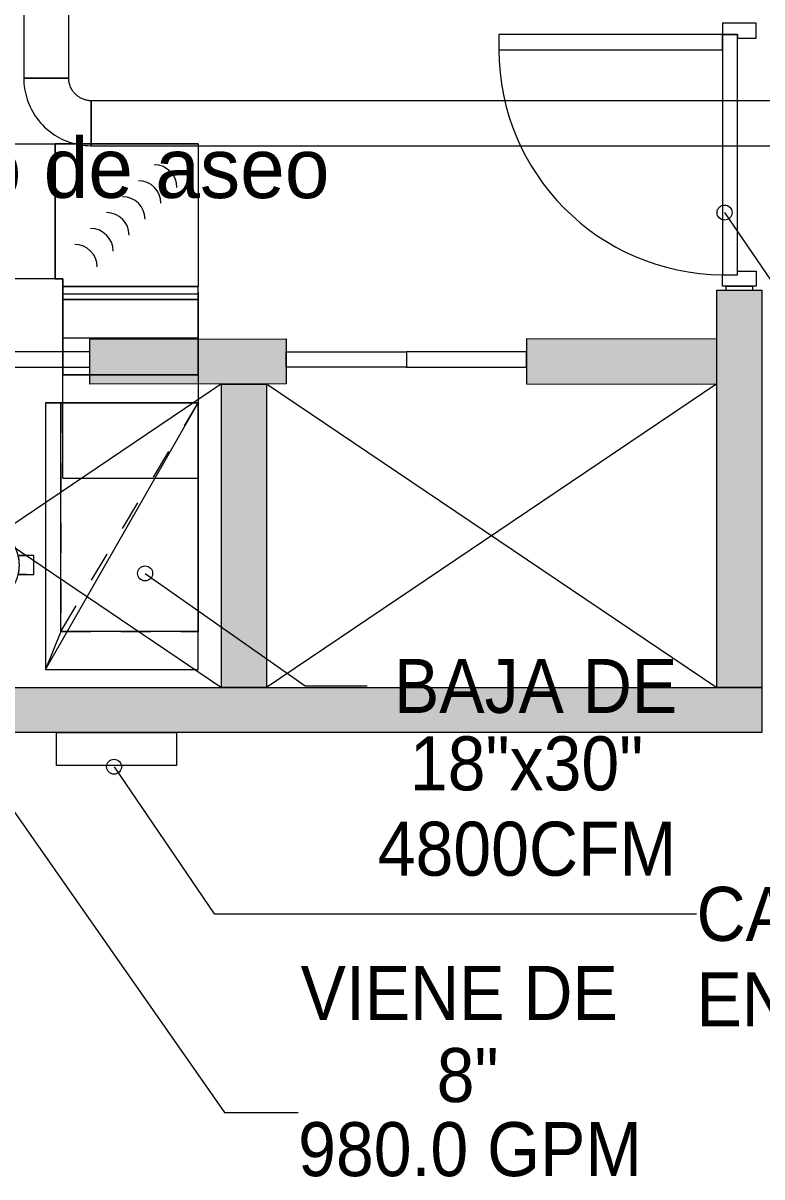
# Model space of a CAD drawing. Header units: metres. Extents: x 31.9 to 125.9, y -29 to 44.
# Drawn here: x 109.189 to 111.649, y -15.818 to -11.972 of the extents above; entities that cross this region are included whole.
import ezdxf

# ---------------------------------------------------------------- set-up
doc = ezdxf.new("R2010")
doc.units = ezdxf.units.M
doc.linetypes.add('Hidden 1_5', pattern=[0.0022, 0.0015, -0.0007])
doc.layers.add('A-DETL', color=7, linetype='Continuous', lineweight=9, true_color=0x00a600)
for name, color, linetype, lineweight in [('A-GENM', 7, 'Continuous', 18), ('ARQ', 8, 'Continuous', 0), ('G-ANNO-TEXT', 7, 'Continuous', 9), ('M-HVAC-DUCT', 7, 'Continuous', 18), ('M-HVAC-DUCT-ANNO', 7, 'Hidden 1_5', 18), ('M-HVAC-DUCT-IDEN', 7, 'Continuous', 9), ('P-PIPE', 7, 'Continuous', 18), ('P-PIPE-IDEN', 7, 'Continuous', 9)]:
    doc.layers.add(name, color=color, linetype=linetype, lineweight=lineweight)
doc.styles.add('SansSerif', font='SANSS__.TTF', dxfattribs={"width": 0.9, "height": 0.18})

# ---------------------------------------------------------------- blocks, each defined once
blk = doc.blocks.new('P6-7-8')
at = {"layer": 'ARQ', "ltscale": 0.03}
h = blk.add_hatch(color=256, dxfattribs=at)
h.dxf.hatch_style = 1
h.paths.add_polyline_path([(143.989, -2853.8549), (140.3375, -2853.855), (140.3375, -2854.005), (143.989, -2854.0049)])
h.paths.add_polyline_path([(138.6866, -2855.3571), (138.6866, -2855.2071), (139.2504, -2855.2067), (139.2504, -2855.3568)])
h.paths.add_polyline_path([(140.0504, -2855.3573), (140.0504, -2855.2073), (140.7044, -2855.207), (140.7044, -2855.357)])
h.paths.add_polyline_path([(142.1381, -2855.3576), (142.1381, -2855.2075), (141.5044, -2855.207), (141.5044, -2855.357)])
h.paths.add_polyline_path([(142.2882, -2856.369), (142.1381, -2856.369), (142.1381, -2855.044), (142.2881, -2855.044)])
h.paths.add_polyline_path([(135.0455, -2856.369), (142.2882, -2856.369), (142.2882, -2856.519), (135.0455, -2856.519)])
h.paths.add_polyline_path([(140.639, -2856.3689), (140.4889, -2856.3689), (140.4889, -2855.3571), (140.6389, -2855.3571)])
h.paths.add_polyline_path([(138.9898, -2856.3688), (138.8398, -2856.3688), (138.8397, -2855.357), (138.9897, -2855.357)])
h.paths.add_polyline_path([(135.0457, -2856.369), (135.0455, -2855.3568), (135.1956, -2855.3568), (135.1957, -2856.369)])
h.paths.add_polyline_path([(135.0455, -2855.3571), (135.0455, -2855.207), (137.3866, -2855.2067), (137.3866, -2855.3568)])
at = {"layer": 'ARQ'}
for p, q in [((138.9899, -2855.3564), (140.4894, -2856.3687)), ((140.4889, -2855.3565), (138.9899, -2856.3688)), ((140.639, -2855.3565), (142.1385, -2856.3688)), ((142.138, -2855.3566), (140.639, -2856.3689))]:
    blk.add_line(p, q, dxfattribs=at)
for points in [[(142.2074, -2854.205), (142.2692, -2854.205), (142.2692, -2854.1543), (142.1567, -2854.1543), (142.1567, -2854.1923), (142.2074, -2854.1923), (142.2074, -2854.205)], [(142.2074, -2854.9806), (142.2692, -2854.9806), (142.2692, -2855.0313), (142.1567, -2855.0313), (142.1567, -2854.9933), (142.2074, -2854.9933), (142.2074, -2854.9806)], [(142.1694, -2855.044), (142.1694, -2855.0313), (142.2565, -2855.0313), (142.2565, -2855.044)]]:
    blk.add_lwpolyline(points, dxfattribs=at)
for points in [[(142.1567, -2854.243), (142.1567, -2854.1923), (141.4126, -2854.1923), (141.4126, -2854.243)], [(142.2074, -2854.1923), (142.1567, -2854.1923), (142.1567, -2854.9933), (142.2074, -2854.9933)], [(142.2882, -2856.369), (142.1381, -2856.369), (142.1381, -2855.044), (142.2881, -2855.044)], [(135.0455, -2856.369), (142.2882, -2856.369), (142.2882, -2856.519), (135.0455, -2856.519)]]:
    blk.add_lwpolyline(points, close=True, dxfattribs=at)
for points, elevation in [([(140.0504, -2855.3573), (140.0504, -2855.2073), (140.7044, -2855.207), (140.7044, -2855.357)], -2415.091), ([(142.1381, -2855.3576), (142.1381, -2855.2075), (141.5044, -2855.207), (141.5044, -2855.357)], -2415.091), ([(139.6504, -2855.2504), (139.6504, -2855.3011), (140.0504, -2855.3011), (140.0504, -2855.2504)], -2415.091), ([(141.1044, -2855.2504), (141.1044, -2855.3011), (140.7044, -2855.3011), (140.7044, -2855.2504)], -2415.091), ([(141.1044, -2855.2504), (141.1044, -2855.3011), (141.5044, -2855.3011), (141.5044, -2855.2504)], -2415.091), ([(140.639, -2856.3689), (140.4889, -2856.3689), (140.4889, -2855.3571), (140.6389, -2855.3571)], 1207.5455)]:
    blk.add_lwpolyline(points, close=True, dxfattribs=dict(at, elevation=elevation))
blk.add_arc((142.1634, -2854.2424), 0.7509, 180.044, 269.4867, dxfattribs=at)
blk.add_text('Cuarto de aseo', height=0.2, rotation=359.9331, dxfattribs=at).set_placement((139.0196, -2854.7356))
blk = doc.blocks.new('M_Round Elbow - 1 D PVC-V189-NIVEL 08')
at = {"layer": 'M-HVAC-DUCT', "color": 3, "true_color": 0x00ff00}
for p, q in [((0, 0.15), (-0.075, 0.15)), ((0, 0.15), (-0.075, 0.15)), ((0.075, 0.15), (0, 0.15)), ((0.075, 0.15), (0, 0.15)), ((-0.15, 0.075), (-0.15, 0)), ((-0.15, 0.075), (-0.15, 0)), ((-0.15, 0), (-0.15, -0.075)), ((-0.15, 0), (-0.15, -0.075))]:
    blk.add_line(p, q, dxfattribs=at)
at = {"layer": 'M-HVAC-DUCT', "color": 3, "true_color": 0x00ff00, "flags": 128}
for points in [[(-0.075, 0.15), (-0.0751, 0.147), (-0.0752, 0.144), (-0.0755, 0.141), (-0.076, 0.1381), (-0.0765, 0.1351), (-0.0771, 0.1322), (-0.0779, 0.1293), (-0.0788, 0.1264), (-0.0798, 0.1236), (-0.0809, 0.1208), (-0.0821, 0.1181), (-0.0835, 0.1154), (-0.0849, 0.1127), (-0.0865, 0.1102), (-0.0881, 0.1077), (-0.0898, 0.1052), (-0.0917, 0.1028), (-0.0936, 0.1005), (-0.0956, 0.0983), (-0.0977, 0.0962), (-0.0999, 0.0942), (-0.1022, 0.0922), (-0.1046, 0.0903), (-0.107, 0.0886), (-0.1095, 0.0869), (-0.112, 0.0853), (-0.1147, 0.0839), (-0.1173, 0.0825), (-0.12, 0.0812), (-0.1228, 0.0801), (-0.1256, 0.0791), (-0.1285, 0.0781), (-0.1314, 0.0773), (-0.1343, 0.0767), (-0.1373, 0.0761), (-0.1402, 0.0756), (-0.1432, 0.0753), (-0.1462, 0.0751), (-0.1492, 0.075), (-0.15, 0.075)], [(-0.15, -0.075), (-0.141, -0.0748), (-0.132, -0.0743), (-0.1231, -0.0734), (-0.1142, -0.0721), (-0.1053, -0.0705), (-0.0965, -0.0686), (-0.0878, -0.0662), (-0.0792, -0.0636), (-0.0707, -0.0606), (-0.0624, -0.0572), (-0.0542, -0.0536), (-0.0461, -0.0496), (-0.0382, -0.0453), (-0.0305, -0.0406), (-0.023, -0.0357), (-0.0156, -0.0305), (-0.0085, -0.025), (-0.0016, -0.0192), (0.005, -0.0131), (0.0114, -0.0068), (0.0175, -0.0002), (0.0234, 0.0066), (0.029, 0.0137), (0.0343, 0.021), (0.0393, 0.0284), (0.044, 0.0361), (0.0484, 0.044), (0.0525, 0.052), (0.0563, 0.0601), (0.0597, 0.0685), (0.0628, 0.0769), (0.0656, 0.0855), (0.068, 0.0942), (0.07, 0.1029), (0.0717, 0.1118), (0.0731, 0.1207), (0.0741, 0.1296), (0.0747, 0.1386), (0.075, 0.1476), (0.075, 0.15)]]:
    blk.add_lwpolyline(points, dxfattribs=at)
blk = doc.blocks.new('Victaulic-IPS-Rigid Coupling Style 07-W07-107 - AC-V190-NIVEL 08')
at = {"layer": 'P-PIPE', "color": 11, "true_color": 0xff8080}
for p, q in [((65.8642, -13.7471), (65.8642, -13.8106)), ((65.8886, -13.7471), (65.8642, -13.7471)), ((65.8886, -13.7471), (65.8642, -13.7471)), ((65.8886, -13.7471), (65.9166, -13.7471)), ((65.9166, -13.7471), (65.8886, -13.7471)), ((66.2051, -13.7471), (66.1772, -13.7471)), ((66.1772, -13.7471), (66.2051, -13.7471)), ((66.2295, -13.7471), (66.2051, -13.7471)), ((66.2295, -13.7471), (66.2051, -13.7471)), ((66.2295, -13.8106), (66.2295, -13.7471)), ((65.8642, -13.8106), (65.8886, -13.8106)), ((65.8642, -13.8106), (65.8886, -13.8106)), ((65.8886, -13.8106), (65.9166, -13.8106)), ((65.9166, -13.8106), (65.8886, -13.8106)), ((66.2051, -13.8106), (66.1772, -13.8106)), ((66.1772, -13.8106), (66.2051, -13.8106)), ((66.2051, -13.8106), (66.2295, -13.8106)), ((66.2051, -13.8106), (66.2295, -13.8106))]:
    blk.add_line(p, q, dxfattribs=at)
for radius, start, end in [(0.1341, 360, 180), (0.1341, 360, 180), (0.1095, 360, 180), (0.1095, 360, 180), (0.1341, 166.3056, 180), (0.1341, 166.3056, 180), (0.1341, 360, 13.6944), (0.1341, 360, 13.6944), (0.1341, 180, 360), (0.1341, 180, 360), (0.1341, 180, 193.6944), (0.1341, 180, 193.6944), (0.1095, 180, 360), (0.1095, 180, 360), (0.1341, 346.3056, 360), (0.1341, 346.3056, 360)]:
    blk.add_arc((66.0469, -13.7788), radius, start, end, dxfattribs=at)
blk = doc.blocks.new('Rectangular Elbow - Mitered - Single Thickness Vanes - LAMINA-2840867-NIVEL 08')
at = {"layer": 'A-GENM', "color": 4, "true_color": 0x00ffff}
for p, q in [((66.326, -12.8694), (66.326, -12.9113)), ((66.776, -12.8694), (66.776, -12.9113)), ((66.326, -12.8921), (66.326, -12.934)), ((66.326, -12.9148), (66.326, -12.9567)), ((66.776, -12.8921), (66.776, -12.934)), ((66.776, -12.9148), (66.776, -12.9567)), ((66.326, -12.9375), (66.326, -12.9794)), ((66.776, -12.9375), (66.776, -12.9794)), ((66.326, -12.9602), (66.326, -13.0021)), ((66.326, -12.9828), (66.326, -13.0247)), ((66.776, -12.9602), (66.776, -13.0021)), ((66.776, -12.9828), (66.776, -13.0247))]:
    blk.add_line(p, q, dxfattribs=at)
at = {"layer": 'M-HVAC-DUCT', "color": 4, "true_color": 0x00ffff}
for p, q in [((66.326, -12.8498), (66.776, -12.8498)), ((66.776, -12.8498), (66.326, -12.8498)), ((66.326, -12.8498), (66.326, -12.8752)), ((66.326, -13.0225), (66.326, -12.8498)), ((66.326, -12.8752), (66.776, -12.8752)), ((66.326, -12.8931), (66.326, -12.8752)), ((66.776, -12.8752), (66.776, -12.8498)), ((66.776, -13.0225), (66.776, -12.8498)), ((66.776, -12.8752), (66.776, -12.8931)), ((66.326, -13.1446), (66.326, -12.8931)), ((66.776, -12.8931), (66.326, -12.8931)), ((66.776, -12.8931), (66.776, -13.1446)), ((66.776, -13.0225), (66.326, -13.0225)), ((66.326, -13.0225), (66.326, -13.1446)), ((66.776, -13.1446), (66.776, -13.0225)), ((66.326, -13.1446), (66.776, -13.1446))]:
    blk.add_line(p, q, dxfattribs=at)
blk = doc.blocks.new('Rectangular Elbow - Mitered - Single Thickness Vanes - LAMINA-2840884-NIVEL 08')
at = {"layer": 'A-GENM', "color": 4, "true_color": 0x00ffff}
for centre in [(-0.1856, 0.1856), (-0.1856, 0.1856), (-0.1326, 0.1326), (-0.1326, 0.1326), (-0.0795, 0.0795), (-0.0795, 0.0795), (-0.0265, 0.0265), (-0.0265, 0.0265), (0.0265, -0.0265), (0.0265, -0.0265), (0.0795, -0.0795), (0.0795, -0.0795)]:
    blk.add_arc(centre, 0.075, 270, 360, dxfattribs=at)
at = {"layer": 'M-HVAC-DUCT', "color": 4, "true_color": 0x00ffff}
for p, q in [((-0.225, 0.225), (-0.225, 0.2504)), ((0.225, 0.2504), (-0.225, 0.2504)), ((-0.225, 0.2504), (0.225, 0.2504)), ((-0.225, 0.2504), (-0.225, 0.225)), ((0.225, -0.225), (0.225, 0.2504)), ((0.225, 0.2504), (0.225, -0.225)), ((-0.2504, 0.225), (-0.2504, -0.225)), ((-0.2504, -0.225), (-0.2504, 0.225)), ((-0.2504, 0.225), (-0.225, 0.225)), ((-0.225, 0.225), (-0.2504, 0.225)), ((0.225, -0.225), (-0.2504, -0.225)), ((0.225, -0.225), (-0.2504, -0.225))]:
    blk.add_line(p, q, dxfattribs=at)
blk = doc.blocks.new('M_Rectangular Transition - Angle - 8 LAM-2843035-NIVEL 08')
at = {"layer": 'M-HVAC-DUCT', "color": 4, "true_color": 0x00ffff}
for p, q in [((66.268, -13.2381), (66.268, -14.1271)), ((66.268, -13.2381), (66.3188, -13.2381)), ((66.776, -13.2381), (66.268, -13.2381)), ((66.3188, -14.0001), (66.3188, -13.2381)), ((66.3188, -13.2381), (66.776, -13.2381)), ((66.776, -14.1271), (66.776, -13.2381)), ((66.776, -13.2381), (66.776, -14.0001)), ((66.3188, -14.0001), (66.268, -14.1271)), ((66.776, -14.0001), (66.3188, -14.0001)), ((66.776, -14.1271), (66.776, -14.0001)), ((66.268, -14.1271), (66.776, -14.1271))]:
    blk.add_line(p, q, dxfattribs=at)

msp = doc.modelspace()

# ---------------------------------------------------------------- linework, layer by layer
at = {"layer": 'A-DETL', "color": 1, "true_color": 0xff0000}
for p, q in [((109.2999, -14.3361), (109.6999, -14.3361)), ((109.2999, -14.4461), (109.2999, -14.3361)), ((109.6999, -14.3361), (109.6999, -14.4461)), ((109.6999, -14.4461), (109.2999, -14.4461))]:
    msp.add_line(p, q, dxfattribs=at)
at = {"layer": 'G-ANNO-TEXT'}
for p, q in [((111.5246, -12.6039), (111.7257, -12.8975)), ((109.5952, -13.8063), (110.1284, -14.1815)), ((110.1284, -14.1815), (110.3344, -14.1815)), ((109.4918, -14.4506), (109.8256, -14.9411)), ((109.8256, -14.9411), (111.4314, -14.9411))]:
    msp.add_line(p, q, dxfattribs=at)
for centre in [(111.5246, -12.6039), (109.5952, -13.8063), (109.4918, -14.4506)]:
    msp.add_circle(centre, 0.025, dxfattribs=at)
at = {"layer": 'M-HVAC-DUCT', "color": 3, "true_color": 0x00ff00}
for p, q in [((109.1911, -11.3643), (109.1911, -12.1562)), ((109.3411, -12.1562), (109.3411, -11.3643)), ((109.1911, -12.1562), (109.3411, -12.1562)), ((116.0032, -12.2312), (109.4161, -12.2312)), ((109.4161, -12.2312), (109.4161, -12.3812)), ((109.4161, -12.3812), (116.0032, -12.3812))]:
    msp.add_line(p, q, dxfattribs=at)
at = {"layer": 'M-HVAC-DUCT', "color": 4, "true_color": 0x00ffff}
for p, q in [((108.1864, -12.3744), (109.296, -12.3744)), ((109.296, -12.8244), (109.296, -12.3744)), ((109.296, -12.8244), (108.1864, -12.8244)), ((109.3214, -12.8931), (109.7714, -12.8931)), ((109.3214, -13.4895), (109.3214, -12.8931)), ((109.7714, -12.8931), (109.7714, -13.2381)), ((109.7714, -13.1446), (109.3214, -13.1446)), ((109.3214, -13.4895), (109.7714, -13.4895))]:
    msp.add_line(p, q, dxfattribs=at)
at = {"layer": 'M-HVAC-DUCT-ANNO', "color": 4, "linetype": 'Continuous', "true_color": 0x00ffff}
for p, q in [((109.7714, -13.2381), (109.2634, -13.2381)), ((109.2634, -13.2381), (109.2634, -14.1271)), ((109.2634, -14.1271), (109.7714, -13.2381)), ((109.7714, -14.1271), (109.7714, -13.2381)), ((109.2634, -14.1271), (109.7714, -14.1271))]:
    msp.add_line(p, q, dxfattribs=at)
at = {"layer": 'M-HVAC-DUCT-ANNO', "color": 4, "true_color": 0x00ffff}
for p, q in [((109.7714, -13.2381), (109.3142, -13.2381)), ((109.3142, -13.2381), (109.3142, -14.0001)), ((109.3142, -14.0001), (109.7714, -13.2381)), ((109.7714, -14.0001), (109.7714, -13.2381)), ((109.3142, -14.0001), (109.7714, -14.0001))]:
    msp.add_line(p, q, dxfattribs=at)
at = {"layer": 'P-PIPE-IDEN'}
for p, q in [((108.6608, -13.8883), (109.8598, -15.6027)), ((109.8598, -15.6027), (110.1048, -15.6027))]:
    msp.add_line(p, q, dxfattribs=at)

# ---------------------------------------------------------------- block references
at = {"layer": 'ARQ', "linetype": 'Continuous'}
msp.add_blockref('P6-7-8', (-30.6394, 2842.1819), dxfattribs=at)
at = {"layer": 'M-HVAC-DUCT', "color": 3, "true_color": 0x00ff00, "rotation": 270}
msp.add_blockref('M_Round Elbow - 1 D PVC-V189-NIVEL 08', (109.2661, -12.3062), dxfattribs=at)
at = {"layer": 'M-HVAC-DUCT', "color": 4, "true_color": 0x00ffff, "rotation": 90}
msp.add_blockref('Rectangular Elbow - Mitered - Single Thickness Vanes - LAMINA-2840884-NIVEL 08', (109.5464, -12.5994), dxfattribs=at)
at = {"layer": 'M-HVAC-DUCT', "color": 4, "true_color": 0x00ffff}
for name in ['Rectangular Elbow - Mitered - Single Thickness Vanes - LAMINA-2840867-NIVEL 08', 'M_Rectangular Transition - Angle - 8 LAM-2843035-NIVEL 08']:
    msp.add_blockref(name, (42.9954, 0), dxfattribs=at)
at = {"layer": 'P-PIPE', "color": 11, "true_color": 0xff8080}
msp.add_blockref('Victaulic-IPS-Rigid Coupling Style 07-W07-107 - AC-V190-NIVEL 08', (42.9954, 0), dxfattribs=at)

# ---------------------------------------------------------------- texts
at = {"layer": 'G-ANNO-TEXT', "char_height": 0.18, "attachment_point": 1, "style": 'SansSerif'}
for s, insert, width in [('BAJA DE', (110.4237, -14.0915), 1.125569), ('CAJA DE ', (111.4314, -14.8511), 1.212152), ('VIENE DE', (110.1129, -15.1145), 1.255443), ('ENCLAVAMIENTO', (111.4314, -15.1355), 2.30886)]:
    msp.add_mtext(s, dxfattribs=dict(at, insert=insert, width=width))
at = {"layer": 'M-HVAC-DUCT-IDEN', "char_height": 0.18, "attachment_point": 1, "style": 'SansSerif'}
for s, insert, width in [('18"x30"', (110.4769, -14.3495), 0.930759), ('4800CFM', (110.3698, -14.6339), 1.190506)]:
    msp.add_mtext(s, dxfattribs=dict(at, insert=insert, width=width))
at = {"layer": 'P-PIPE-IDEN', "char_height": 0.18, "attachment_point": 1, "style": 'SansSerif'}
for s, insert, width in [('8"', (110.5661, -15.3883), 0.245316), ('980.0 GPM', (110.1048, -15.6352), 1.36367)]:
    msp.add_mtext(s, dxfattribs=dict(at, insert=insert, width=width))

doc.saveas('drawing.dxf')
